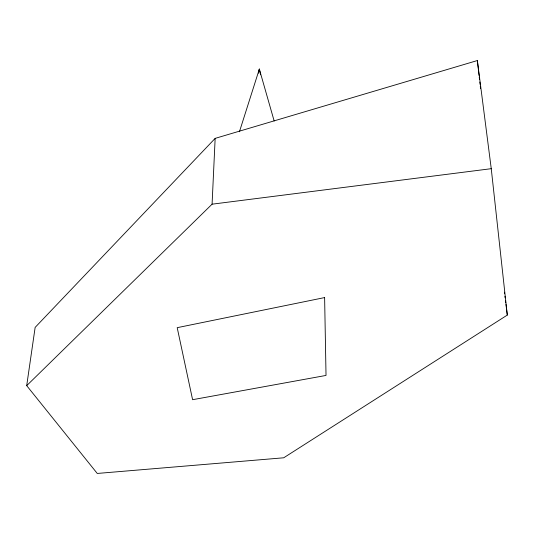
<?xml version="1.0" encoding="UTF-8"?>
<svg xmlns="http://www.w3.org/2000/svg" width="534" height="534" viewBox="0 0 534 534"><rect width="100%" height="100%" fill="white"/><g stroke="black" fill="none" stroke-linecap="round" stroke-linejoin="round"><path stroke-width="0.8" d="M259.304 70.768L259.337 69.1L274.162 120.998M26.7 385.648L212.078 204.182L215.155 138.379L477.363 60.549L491.253 168.684L507.3 315.073L283.701 457.792L97.261 473.451L26.7 385.648L35.144 327.402L215.155 138.379M258.509 73.178L259.337 69.1L260.579 74.8M239.432 131.758L259.337 69.1M212.078 204.182L491.253 168.684M504.396 292.165L504.603 293.8M504.91 296.257L505.117 297.892M505.431 300.348L505.745 302.798M505.952 304.433L507.3 315.073M477.363 60.549L479.065 75.407M479.252 77.056L479.539 79.533M479.819 82.009L480.106 84.485M480.293 86.141L480.58 88.617M324.619 297.578L177.201 327.669L192.6 399.699L326.027 375.429L324.619 297.578"/></g></svg>
